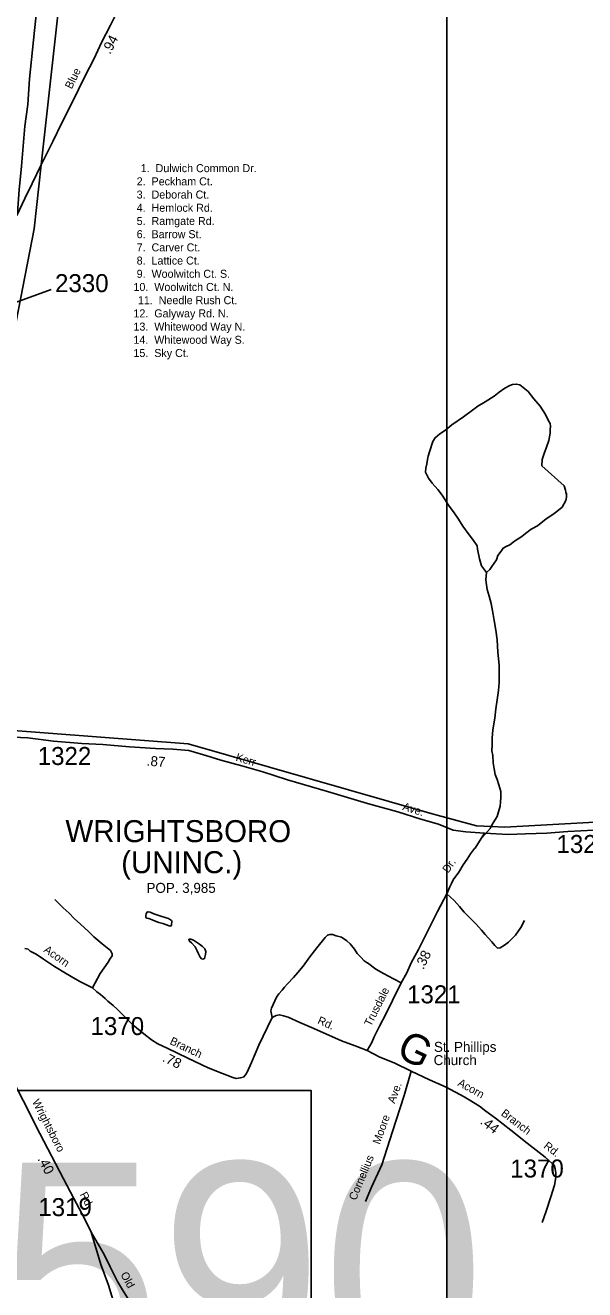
# Model space of a CAD drawing. Extents: x 698898 to 728312, y 20247 to 71559.
# Drawn here: x 710447 to 711844, y 59121 to 62281 of the extents above; entities that cross this region are included whole.
import ezdxf

# ---------------------------------------------------------------- set-up
doc = ezdxf.new("R2010")
doc.units = 0
for name, color, linetype in [('Old_Level_10', 7, 'Continuous'), ('Old_Level_11', 7, 'Continuous'), ('Old_Level_17', 7, 'Continuous'), ('Old_Level_22', 7, 'Continuous'), ('Old_Level_3', 7, 'Continuous'), ('Old_Level_32', 7, 'Continuous'), ('Old_Level_35', 7, 'Continuous'), ('Old_Level_44', 7, 'Continuous'), ('Old_Level_50', 7, 'Continuous'), ('Old_Level_60', 7, 'Continuous'), ('Old_Level_63', 7, 'Continuous'), ('Old_Level_8', 7, 'Continuous'), ('Old_Level_9', 7, 'Continuous')]:
    doc.layers.add(name, color=color, linetype=linetype)

msp = doc.modelspace()

# ---------------------------------------------------------------- linework, layer by layer
at = {"layer": 'Old_Level_11'}
msp.add_lwpolyline([(710511.36575, 61620.89525), (710275.0895, 61535.48325)], dxfattribs=at)
at = {"layer": 'Old_Level_3'}
msp.add_lwpolyline([(711161.2565, 58729.02475), (709077.48175, 58729.02475), (709077.48175, 59618.61625), (711161.2565, 59618.61625), (711161.2565, 58729.02475)], dxfattribs=at)
at = {"layer": 'Old_Level_32'}
for points in [[(710425.77425, 61805.74475), (710445.831, 61848.09), (710464.079, 61886.193), (710486.47575, 61932.38875), (710488.827, 61937.238), (710515.308, 61990.73), (710538.277, 62037.436), (710563.634, 62088.505), (710595.409, 62153.06), (710618.45, 62197.94), (710637.271, 62238.505), (710659.652, 62281.59), (710683.229, 62328.32), (710708.54, 62380.545), (710744.461, 62454.352), (710770.394, 62507.821), (710811.608, 62592.692), (710839.286, 62649.829), (710856.322, 62684.569)], [(710396.94425, 60503.0275), (710452.97775, 60499.997), (710517.341, 60491.66275), (710587.76175, 60486.359), (710640.7665, 60483.32825), (710707.40125, 60478.02475), (710771.764, 60473.479), (710815.68225, 60471.96375), (710855.05725, 60468.17525), (710897.46125, 60456.053), (710935.32175, 60444.68825), (710987.56925, 60430.29275), (711040.57425, 60415.13975), (711101.90825, 60395.44075), (711201.86, 60365.89225), (711301.81225, 60336.34375), (711377.5335, 60315.1295), (711435.0815, 60296.94575), (711478.9995, 60284.06575), (711515.34575, 60269.6705), (711547.14875, 60265.1245), (711594.206, 60261.6525)], [(711594.206, 60261.6525), (711570.663, 60224.86), (711568.885, 60223.57), (711559.36, 60210.021), (711551.031, 60197.068), (711540.921, 60182.886), (711529.64, 60164.389), (711515.946, 60145.248), (711511.312, 60135.978), (711507.14, 60127.398), (711500.076, 60110.227), (711476.462, 60065.934), (711450.518, 60014.293), (711429.355, 59971.257), (711410.999, 59937.418), (711399.838, 59912.827), (711385.691, 59888.18), (711364.479, 59843.312), (711347.404, 59809.463), (711332.072, 59779.341), (711318.484, 59752.886), (711312.639, 59738.812), (711300.822, 59718.465)], [(711594.206, 60261.6525), (711652.8555, 60258.3055), (711696.77375, 60260.5785), (711749.7785, 60262.09375), (711802.02625, 60265.882), (711867.1465, 60269.6705)], [(710445.625, 59973.961), (710453.559, 59972.264), (710459.139, 59966.875), (710473.874, 59959.776), (710492.358, 59947.337), (710519.52, 59928.291), (710547.196, 59911.644), (710571.237, 59897.474), (710584.947, 59890.091), (710614.267, 59875.033), (710625.441, 59865.475), (710634.691, 59858.281), (710646.356, 59848.621), (710653.319, 59842.189), (710665.956, 59831.104), (710676.669, 59822.382), (710694.092, 59804.414), (710715.804, 59782.834), (710743.05, 59760.133), (710762.18, 59745.22), (710778.169, 59735.731), (710800.932, 59724.56), (710853.163, 59699.252), (710903.556, 59675.7), (710939.75, 59661.097), (710964.905, 59651.119), (710973.473, 59648.836), (710983.844, 59650.284), (710991.694, 59652.242), (710997.083, 59657.822), (711001.268, 59664.573), (711011.783, 59688.528), (711030.544, 59732.14), (711051.756, 59777.008), (711063.489, 59801.011), (711073.779, 59806.053), (711081.69, 59808.013), (711092.111, 59805.133), (711103.103, 59801.667), (711132.583, 59788.749), (711161.43, 59776.417), (711197.673, 59760.597), (711236.974, 59743.008), (711270.721, 59730.138), (711300.822, 59718.465)], [(710320.618, 59832.169), (710340.799, 59792.296), (710352.82, 59767.527), (710369.763, 59738.564), (710383.064, 59710.736), (710414.002, 59647.203), (710441.137, 59593.459), (710483.367, 59511.227), (710542.026, 59397.632), (710567.813, 59348.652), (710594.904, 59299.114), (710611.592, 59264.286)], [(711300.822, 59718.465), (711332.763, 59701.926), (711368.385, 59687.91), (711410.795, 59667.274), (711456.848, 59645.501), (711498.635, 59626.73), (711543.445, 59602.469), (711555.913, 59595.646), (711581.553, 59579.588), (711597.283, 59567.406), (711621.169, 59549.45), (711659.547, 59519.751), (711700.915, 59486.938), (711745.429, 59451.689), (711763.364, 59436.179), (711768.287, 59431.984), (711770.296, 59422.856), (711772.292, 59412.508), (711771.871, 59401.576), (711768.562, 59381.992), (711759.911, 59352.563), (711748.332, 59316.98), (711738.473, 59288.782)], [(710611.592, 59264.286), (710635.838, 59183.414), (710654.384, 59132.5), (710667.995, 59087.611), (710680.817, 59048.788), (710692.933, 59018.535), (710700.067, 58992.414), (710715.528, 58943.939), (710728.386, 58905.727), (710738.723, 58871.135), (710748.997, 58839.651), (710756.269, 58816.218), (710770.244, 58775.978), (710802.531, 58669.204), (710814.766, 58629.809), (710825.687, 58595.85), (710836.10925, 58563.117), (710836.693, 58561.284), (710846.994, 58529.13), (710856.588, 58502.497), (710865.74, 58465.48)], [(710611.592, 59264.286), (710643.38, 59208.531), (710659.118, 59177.69), (710677.449, 59141.403), (710691.871, 59116.059), (710707.55, 59091.313), (710721.327, 59068.383), (710735.057, 59049.719), (710766.769, 59014.328), (710782.842, 59001.184), (710807.541, 58982.711), (710835.875, 58964.87), (710864.23, 58946.481), (710892.18, 58932.162), (710920.184, 58919.552), (711006.023, 58887.954), (711044.036, 58872.082), (711090.006, 58857.013)]]:
    msp.add_lwpolyline(points, dxfattribs=at)
at = {"layer": 'Old_Level_35'}
for points in [[(711598.776, 60913.876), (711586.556, 60929.856), (711581.593, 60947.343), (711576.341, 60972.136), (711575.418, 60980.027), (711566.339, 60993.692), (711556.017, 61007.918), (711539.926, 61029.232), (711528.874, 61046.477), (711517.871, 61062.505), (711503.703, 61081.457), (711488.076, 61106.448), (711477.145, 61120.65), (711463.098, 61136.557), (711454.066, 61149.005), (711450.732, 61156.19), (711446.741, 61164.569), (711447.572, 61174.358), (711449.598, 61184.805), (711451.599, 61195.86), (711453.087, 61204.456), (711456.33, 61214.951), (711465.058, 61240.909), (711470.785, 61250.282), (711482.601, 61259.898), (711496.243, 61269.585), (711512.2, 61282.414), (711541.288, 61302.471), (711563.798, 61319.218), (711577.416, 61329.514), (711595.297, 61339.98), (711617.903, 61354.291), (711630.937, 61363.955), (711645.164, 61374.276), (711657.1, 61380.847), (711663.701, 61383.548), (711673.42, 61384.543), (711682.041, 61382.446), (711690.222, 61376.062), (711702.834, 61365.586), (711716.978, 61347.244), (711732.949, 61328.973), (711746.556, 61308.78), (711753.906, 61292.607), (711758.434, 61286.079), (711758.699, 61279.382), (711758.453, 61270.226), (711758.182, 61261.678), (711754.644, 61243.244), (711749.207, 61226.564), (711743.112, 61211.078), (711738.212, 61196.248), (711737.622, 61180.371), (711792.671, 61130.112), (711796.759, 61119.298), (711798.363, 61109.605), (711798.9, 61111.455), (711799.286, 61101.714), (711797.164, 61093.703), (711788.074, 61076.878), (711774.48, 61065.972), (711764.419, 61058.256), (711748.389, 61047.254), (711726.488, 61030.531), (711710.97, 61021.989), (711696.767, 61011.059), (711687.315, 61003.367), (711668.874, 60991.66), (711657.643, 60982.677), (711648.045, 60978.638), (711640.884, 60974.695), (711635.717, 60966.563), (711627.603, 60955.875), (711623.752, 60945.356), (711618.001, 60936.591), (711612.226, 60928.435), (711607.035, 60920.911), (711598.776, 60913.876)], [(711610.7105, 60278.46175), (711615.679, 60287.685), (711625.427, 60303.316), (711628.597, 60315.638), (711632.913, 60329.834), (711634.354, 60339.648), (711635.088, 60351.872), (711635.118, 60366.509), (711629.595, 60382.754), (711625.411, 60396.003), (711620.641, 60408.62), (711618.259, 60422.55), (711615.829, 60437.699), (711614.496, 60455.939), (711612.186, 60468.044), (711613.458, 60482.119), (711613.391, 60499.19), (711615.005, 60519.987), (711619.936, 60549.453), (711622.671, 60572.733), (711626.04, 60595.429), (711629.385, 60618.733), (711631.048, 60638.312), (711630.981, 60655.384), (711630.528, 60682.196), (711627.422, 60714.392), (711625.606, 60744.809), (711622.18, 60769.675), (711618.17, 60793.907), (711615.764, 60808.447), (711610.391, 60836.284), (711605.405, 60854.38), (711601.075, 60871.282), (711598.573, 60888.257), (711597.089, 60894.906), (711598.776, 60913.876)], [(711588.518, 60251.362), (711608.295, 60273.977), (711610.7105, 60278.46175)], [(710614.267, 59875.033), (710634.127, 59910.944), (710653.743, 59939.162), (710658.3, 59947.27), (710663.466, 59955.402), (710663.906, 59959.688), (710663.882, 59960.297), (710659.282, 59968.652), (710639.121, 59984.926), (710618.28, 60003.003), (710604.353, 60015.867), (710584.705, 60034.601), (710568.903, 60048.609), (710556.17, 60062.129), (710541.025, 60074.944), (710532.748, 60083.763), (710520.672, 60096.089)], [(711694.286, 60043.228), (711684.61, 60025.77), (711671.33, 60006.95), (711660.781, 59996.165), (711653.715, 59989.787), (711643.654, 59982.071), (711632.935, 59975.548), (711626.871, 59974.698), (711619.907, 59981.129), (711612.214, 59990.581), (711595.635, 60008.827), (711586.676, 60019.448), (711573.261, 60034.771), (711551.033, 60057.061), (711543.412, 60064.686), (711538.3, 60070.581), (711531.264, 60078.839), (711524.885, 60085.904), (711517.874, 60093.553), (711500.076, 60110.227)], [(711385.691, 59888.18), (711366.461, 59897.906), (711341.526, 59911.552), (711322.801, 59922.396), (711301.447, 59938.013), (711300.838, 59937.989), (711293.314, 59943.179), (711285.036, 59951.997), (711276.15, 59960.792), (711269.602, 59972.118), (711258.111, 59985.078), (711250.49, 59992.703), (711236.709, 60001.913), (711223.753, 60005.668), (711214.499, 60008.35), (711207.777, 60008.693), (711201.736, 60007.234), (711195.889, 60000.904), (711174.959, 59975.073), (711157.561, 59952.431), (711140.796, 59929.204), (711127.98, 59914.061), (711116.894, 59901.426), (711101.691, 59884.969), (711094.674, 59877.373), (711088.29, 59869.192), (711080.103, 59860.331), (711074.328, 59852.175), (711069.819, 59842.849), (711061.995, 59824.855), (711059.825, 59818.061), (711063.489, 59801.011)], [(711410.795, 59667.274), (711392.9395, 59606.03325), (711364.33575, 59515.869), (711337.16225, 59432.86025), (711311.41875, 59377.04425), (711297.117, 59341.26475)]]:
    msp.add_lwpolyline(points, dxfattribs=at)
at = {"layer": 'Old_Level_44'}
msp.add_lwpolyline([(710849.75375, 65711.50425), (710714.753, 64508.1585), (710650.47325, 63935.191), (710610.51325, 63579.004), (710608.59925, 63561.941), (710604.752, 63527.648), (710582.365, 63307.846), (710566.607, 63166.97), (710537.333, 62890.186), (710513.705, 62670.945), (710490.028, 62452.922), (710469.895, 62268.578), (710457.017, 62147.329), (710452.83, 62083.745), (710445.846, 62029.197), (710441.103, 61979.617), (710437.018, 61928.842), (710431.421, 61870.081), (710428.36, 61824.225), (710425.77425, 61805.74475)], dxfattribs=at)
at = {"layer": 'Old_Level_50'}
for points in [[(710486.47575, 61932.38875), (710574.267, 62727.703), (710667.97875, 63548.00625), (710673.5965, 63596.901)], [(711610.7105, 60278.46175), (711574.34425, 60279.9775), (711457.20475, 60312.20375), (710853.93725, 60485.05325), (710165.7435, 60537.787), (710055.92525, 60550.9705), (710105.7095, 60633.00075), (710202.3495, 60802.92075), (710266.77625, 60969.911), (710339.98825, 61163.268), (710389.7725, 61365.41425), (710468.8415, 61772.636), (710486.47575, 61932.38875)], [(713511.71875, 60429.11), (713358.809, 60379.9095), (713238.74125, 60722.679), (713180.1715, 60754.90525), (713109.888, 60775.41275), (713109.888, 60558.6185), (713177.243, 60362.3315), (712079.06175, 60300.80875), (711644.62775, 60277.04775), (711610.7105, 60278.46175)]]:
    msp.add_lwpolyline(points, dxfattribs=at)
at = {"layer": 'Old_Level_60'}
for points in [[(710809.95675, 60029.2), (710812.1665, 60031.5745), (710813.00475, 60042.0625), (710812.395, 60043.28175), (710804.5465, 60048.311), (710798.75525, 60050.597), (710782.8295, 60055.62625), (710768.199, 60060.7165), (710758.59775, 60064.83125), (710753.79725, 60065.62375), (710751.816, 60065.0475), (710748.9965, 60061.02125), (710748.08225, 60056.0835), (710747.92975, 60050.90175), (710750.5205, 60049.62175), (710755.0165, 60048.76825), (710764.008, 60044.89725), (710769.342, 60043.1295), (710780.08625, 60038.68225), (710790.52575, 60035.87525), (710806.604, 60029.9955), (710809.95675, 60029.2)], [(710890.50025, 59947.17825), (710894.84375, 59948.54975), (710896.97725, 59958.7605), (710897.4345, 59966.13975), (710895.5295, 59972.748), (710889.281, 59978.26775), (710881.58475, 59984.48275), (710867.3355, 59994.48625), (710860.706, 59996.70825), (710855.44825, 59996.73875), (710857.0485, 59991.8955), (710862.0775, 59987.50325), (710871.29775, 59977.59725), (710876.55575, 59967.53875), (710879.83225, 59959.94625), (710883.947, 59951.9665), (710887.376, 59947.87925), (710890.50025, 59947.17825)]]:
    msp.add_lwpolyline(points, dxfattribs=at)
at = {"layer": 'Old_Level_63'}
msp.add_lwpolyline([(714786.638, 63465.553), (711500.08675, 63465.553), (711500.08675, 58563.11925), (717730.15625, 58563.11925), (717730.15625, 61743.80075)], dxfattribs=at)

# ---------------------------------------------------------------- texts
at = {"layer": 'Old_Level_10'}
for s, rotation, p in [('Ave.', 69.98930833, (711369.63775, 59584.63825)), ('Moore', 69.98930833, (711332.4605, 59482.55375)), ('Cornellius', 67.33914444, (711272.59325, 59342.411))]:
    msp.add_text(s, height=20, rotation=rotation, dxfattribs=at).set_placement(p)
at = {"layer": 'Old_Level_11'}
for s, height, rotation, p in [('Blue', 20, 63.79285278, (710562.61325, 62120.398)), ('Kerr', 20, 344.04826667, (710971.1425, 60443.13275)), ('Ave.', 20, 342.53912778, (711387.82625, 60320.3285)), ('Dr.', 20, 55.17263056, (711503.4345, 60160.8245)), ('Acorn', 20, 324.96185278, (710491.141, 59966.51025)), ('Trusdale', 19.999997, 63.41203333, (711310.325, 59777.18525)), ('Rd.', 19.999997, 336.41882222, (711175.21875, 59786.765)), ('Branch', 20, 334.56390556, (710806.1025, 59735.59)), ('Acorn', 20, 331.073025, (711525.40425, 59631.98625)), ('Wrightsboro', 19.9999995, 297.11582778, (710463.31975, 59590.89425)), ('Branch', 20, 322.47720556, (711633.6685, 59558.32725)), ('Rd.', 20, 322.47720556, (711740.136, 59476.5645)), ('Rd.', 20, 297.11582778, (710582.10075, 59358.9335)), ('Old', 20, 298.478425, (710683.90025, 59158.9435))]:
    msp.add_text(s, height=height, rotation=rotation, dxfattribs=at).set_placement(p)
for s, p in [('1.  Dulwich Common Dr.', (710735.07125, 61914.2175)), ('2.  Peckham Ct.', (710725.01375, 61881.2175)), ('3.  Deborah Ct.', (710725.01375, 61848.2175)), ('4.  Hemlock Rd.', (710725.01375, 61815.2175)), ('5.  Ramgate Rd.', (710725.01375, 61782.2175)), ('6.  Barrow St.', (710725.01375, 61749.2175)), ('7.  Carver Ct.', (710725.01375, 61716.2175)), ('8.  Lattice Ct.', (710725.01375, 61683.2175)), ('9.  Woolwitch Ct. S.', (710725.01375, 61650.2175)), ('10.  Woolwitch Ct. N.', (710716.968, 61617.2175)), ('11.  Needle Rush Ct.', (710728.031, 61584.2175)), ('12.  Galyway Rd. N.', (710716.968, 61551.2175)), ('13.  Whitewood Way N.', (710716.968, 61518.2175)), ('14.  Whitewood Way S.', (710716.968, 61485.2175)), ('15.  Sky Ct.', (710716.968, 61452.2175))]:
    msp.add_text(s, height=19.9999995, dxfattribs=at).set_placement(p)
at = {"layer": 'Old_Level_17'}
for s, height, rotation, p in [('.94', 25.000001, 62.54985833, (710658.6825, 62207.18625)), ('.87', 25.000001, 355.53403889, (710749.50525, 60430.8225)), ('.38', 25.000001, 63.81429722, (711441.278, 59919.43025)), ('.78', 24.999998, 334.14796389, (710787.427, 59692.635)), ('.44', 24.999998, 322.26533056, (711581.5045, 59537.2055)), ('.40', 24.999998, 297.31125, (710476.7455, 59447.688))]:
    msp.add_text(s, height=height, rotation=rotation, dxfattribs=at).set_placement(p)
at = {"layer": 'Old_Level_22'}
msp.add_text('G', height=75, rotation=334.05631111, dxfattribs=at).set_placement((711370.184, 59705.1045))
for s, height, p in [('St. Phillips', 25.0000005, (711467.7135, 59715.27275)), ('Church', 25.000001, (711467.02025, 59682.17225))]:
    msp.add_text(s, height=height, dxfattribs=at).set_placement(p)
at = {"layer": 'Old_Level_3'}
msp.add_text('B-4590', height=545, dxfattribs=at).set_placement((709244.415, 58893.501))
at = {"layer": 'Old_Level_8'}
for s, p in [('2330', (710521.00825, 61614.2845)), ('1322', (710477.75775, 60432.3245)), ('1322', (711773.90775, 60212.31825)), ('1321', (711400.5835, 59836.53325)), ('1370', (710609.764, 59757.22175)), ('1370', (711658.308, 59401.15725)), ('1319', (710479.283, 59304.708))]:
    msp.add_text(s, height=45, dxfattribs=at).set_placement(p)
at = {"layer": 'Old_Level_9'}
for s, height, p in [('WRIGHTSBORO', 55.0000005, (710547.07, 60239.468)), ('(UNINC.)', 55.000001, (710686.4765, 60161.94125)), ('POP. 3,985', 25.000001, (710749.65525, 60112.7025))]:
    msp.add_text(s, height=height, dxfattribs=at).set_placement(p)

doc.saveas('drawing.dxf')
